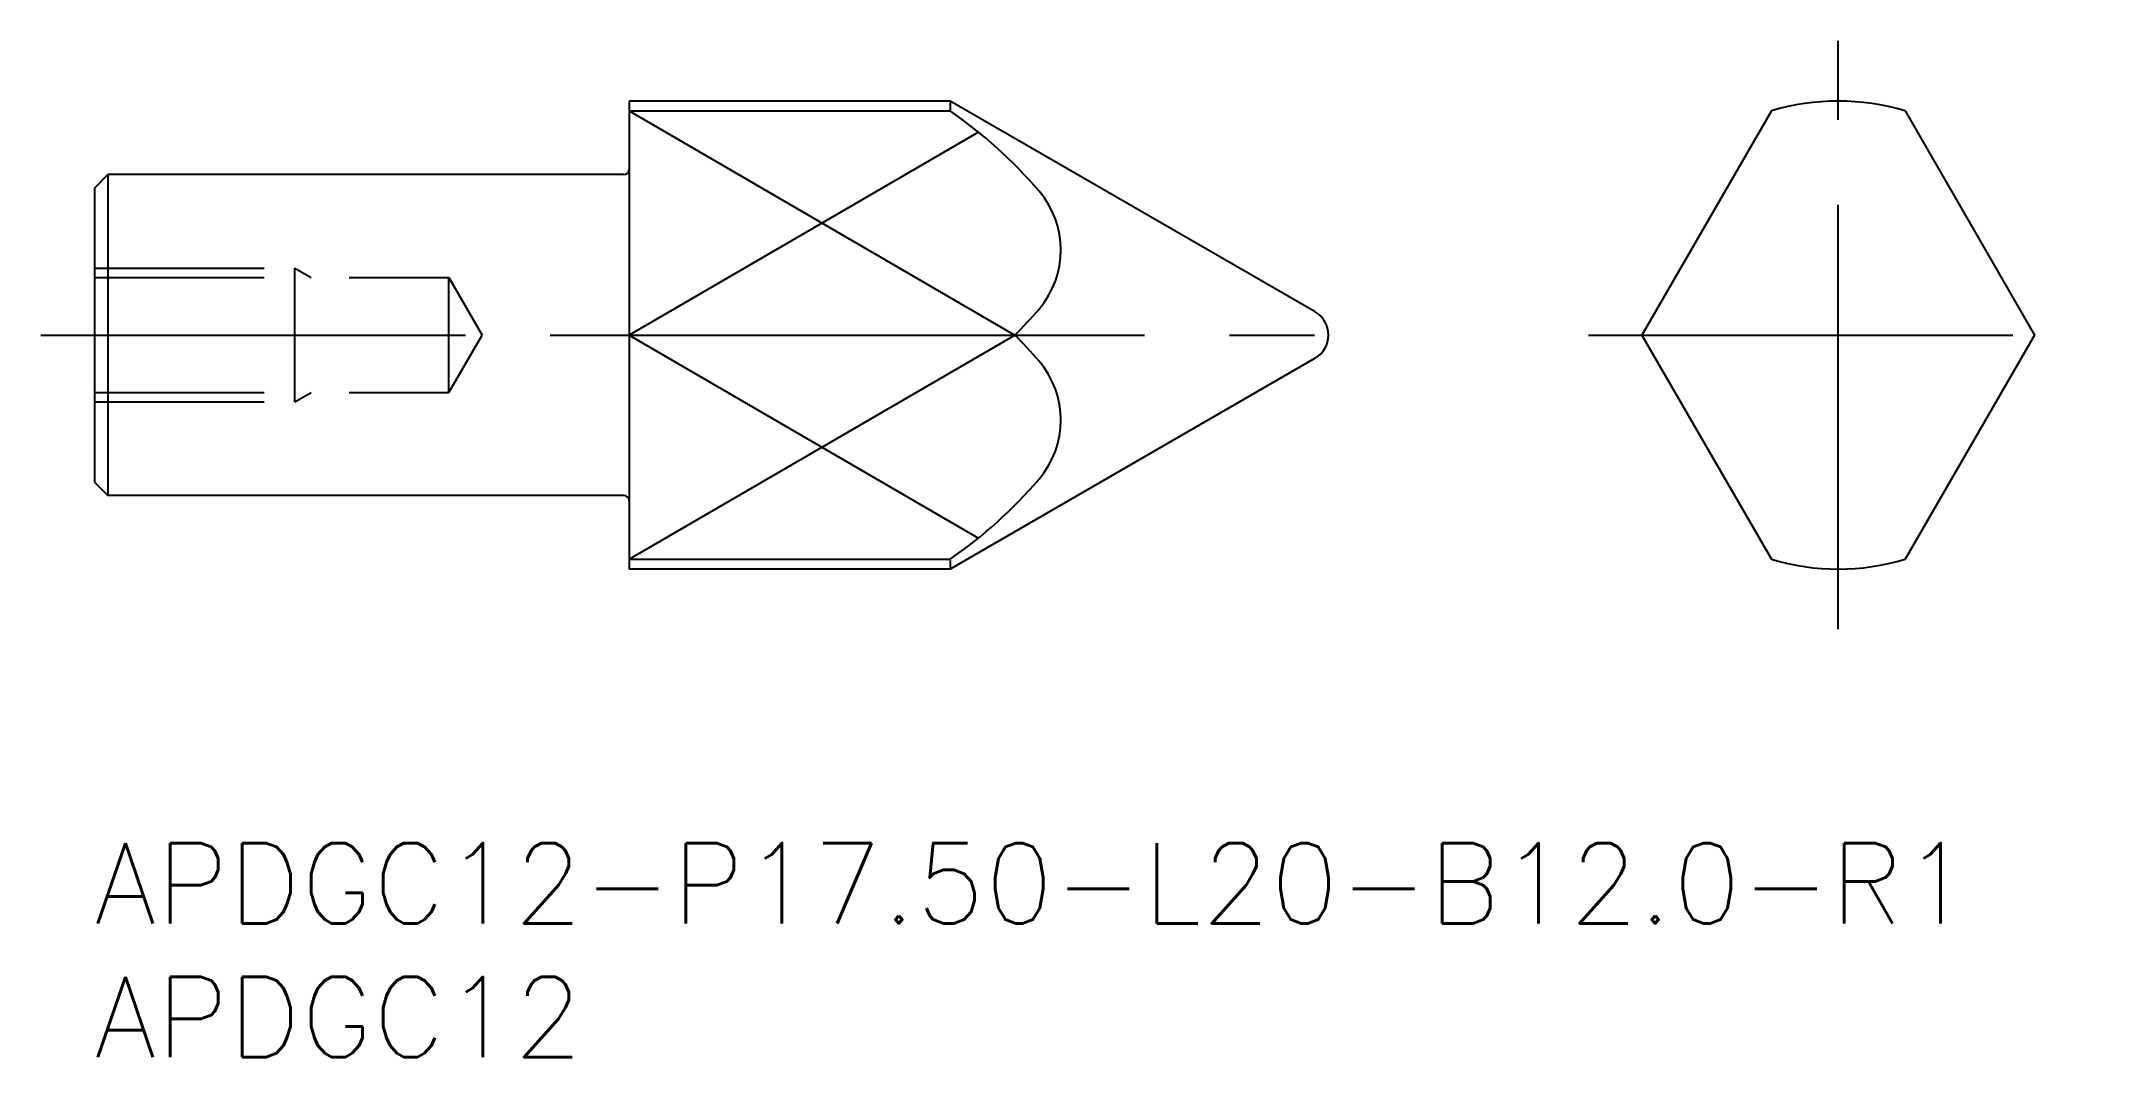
# Model space of a CAD drawing. Extents: x -2 to 74.6, y -8 to 30.
import ezdxf

# ---------------------------------------------------------------- set-up
doc = ezdxf.new("R2010")
doc.units = 0
doc.header["$LTSCALE"] = 0.5
doc.linetypes.add('CENTER', pattern=[50.8, 31.75, -6.35, 6.35, -6.35])
doc.linetypes.add('DASHED', pattern=[19.05, 12.7, -6.35])
for name, color, linetype in [('MSM_CENTER', 1, 'CENTER'), ('MSM_CONTINUOUS', 7, 'CONTINUOUS'), ('MSM_DASHED', 4, 'DASHED'), ('MSM_NARROW', 5, 'CONTINUOUS'), ('MSM_PART_NUMBER', 7, 'CONTINUOUS')]:
    doc.layers.add(name, color=color, linetype=linetype)
doc.styles.get("Standard").update_dxf_attribs({"font": 'txt.shx', "height": 1.5, "bigfont": 'bigfont.shx'})

# ---------------------------------------------------------------- blocks, each defined once
blk = doc.blocks.new('*U17')
at = {"layer": 'MSM_PART_NUMBER'}
blk.add_text('APDGC12-P17.50-L20-B12.0-R1', height=3, dxfattribs=at).set_placement((0, -3))
blk = doc.blocks.new('*U18')
at = {"layer": 'MSM_PART_NUMBER'}
blk.add_text('APDGC12', height=3, dxfattribs=at).set_placement((0, -8))

msp = doc.modelspace()

# ---------------------------------------------------------------- linework, layer by layer
at = {"layer": 'MSM_CENTER'}
for p, q in [((65.217, 8), (65.217, 30)), ((-2, 19), (48.155, 19)), ((55.876, 19), (74.559, 19))]:
    msp.add_line(p, q, dxfattribs=at)
at = {"layer": 'MSM_CONTINUOUS'}
for p, q in [((20, 27.75), (20, 10.25)), ((32, 27.75), (20, 27.75)), ((45.655, 19.866), (32, 27.75)), ((20, 27.385), (32, 27.385)), ((62.717, 27.385), (57.876, 19)), ((67.717, 27.385), (72.559, 19)), ((0, 24.5), (0.5, 25)), ((0, 24.5), (0, 13.5)), ((19.8, 25), (0.5, 25)), ((0.5, 25), (0.5, 13)), ((20, 19), (34.425, 19)), ((57.876, 19), (62.717, 10.615)), ((72.559, 19), (67.717, 10.615)), ((45.655, 18.134), (32, 10.25)), ((0, 13.5), (0.5, 13)), ((19.8, 13), (0.5, 13)), ((20, 10.615), (32, 10.615)), ((32, 10.25), (20, 10.25))]:
    msp.add_line(p, q, dxfattribs=at)
for centre, radius, start, end in [((65.217, 19), 8.75, 73.39845, 106.60155), ((21.945, 12.893), 17.639, 40.65526, 55.24536), ((19.8, 25.2), 0.2, 270, 0), ((32.757, 22.179), 3.386, 319.34474, 40.65526), ((21.945, 31.464), 17.639, 315.03691, 319.34474), ((45.155, 19), 1, 300, 60), ((21.945, 6.536), 17.639, 40.65526, 44.96309), ((32.757, 15.821), 3.386, 319.34474, 40.65526), ((21.945, 25.107), 17.639, 304.75464, 319.34474), ((19.8, 12.8), 0.2, 0, 90), ((65.217, 19), 8.75, 253.39845, 286.60155)]:
    msp.add_arc(centre, radius, start, end, dxfattribs=at)
at = {"layer": 'MSM_DASHED'}
for p, q in [((0, 21.5), (7.5, 21.5)), ((7.5, 16.5), (7.5, 21.5)), ((7.5, 21.5), (8.106, 21.15)), ((0, 21.15), (13.259, 21.15)), ((13.259, 16.85), (13.259, 21.15)), ((13.259, 21.15), (14.5, 19)), ((13.259, 16.85), (14.5, 19)), ((0, 16.85), (13.259, 16.85)), ((7.5, 16.5), (8.106, 16.85)), ((0, 16.5), (7.5, 16.5))]:
    msp.add_line(p, q, dxfattribs=at)
at = {"layer": 'MSM_NARROW'}
for p, q in [((32, 27.693), (32, 27.425)), ((20, 27.385), (34.425, 19)), ((33.058, 26.591), (20, 19)), ((20, 19), (33.058, 11.409)), ((20, 10.615), (34.425, 19)), ((32, 10.575), (32, 10.307))]:
    msp.add_line(p, q, dxfattribs=at)

# ---------------------------------------------------------------- block references
at = {"layer": 'MSM_CONTINUOUS'}
for name in ['*U17', '*U18']:
    msp.add_blockref(name, (0, 0), dxfattribs=at)

doc.saveas('drawing.dxf')
